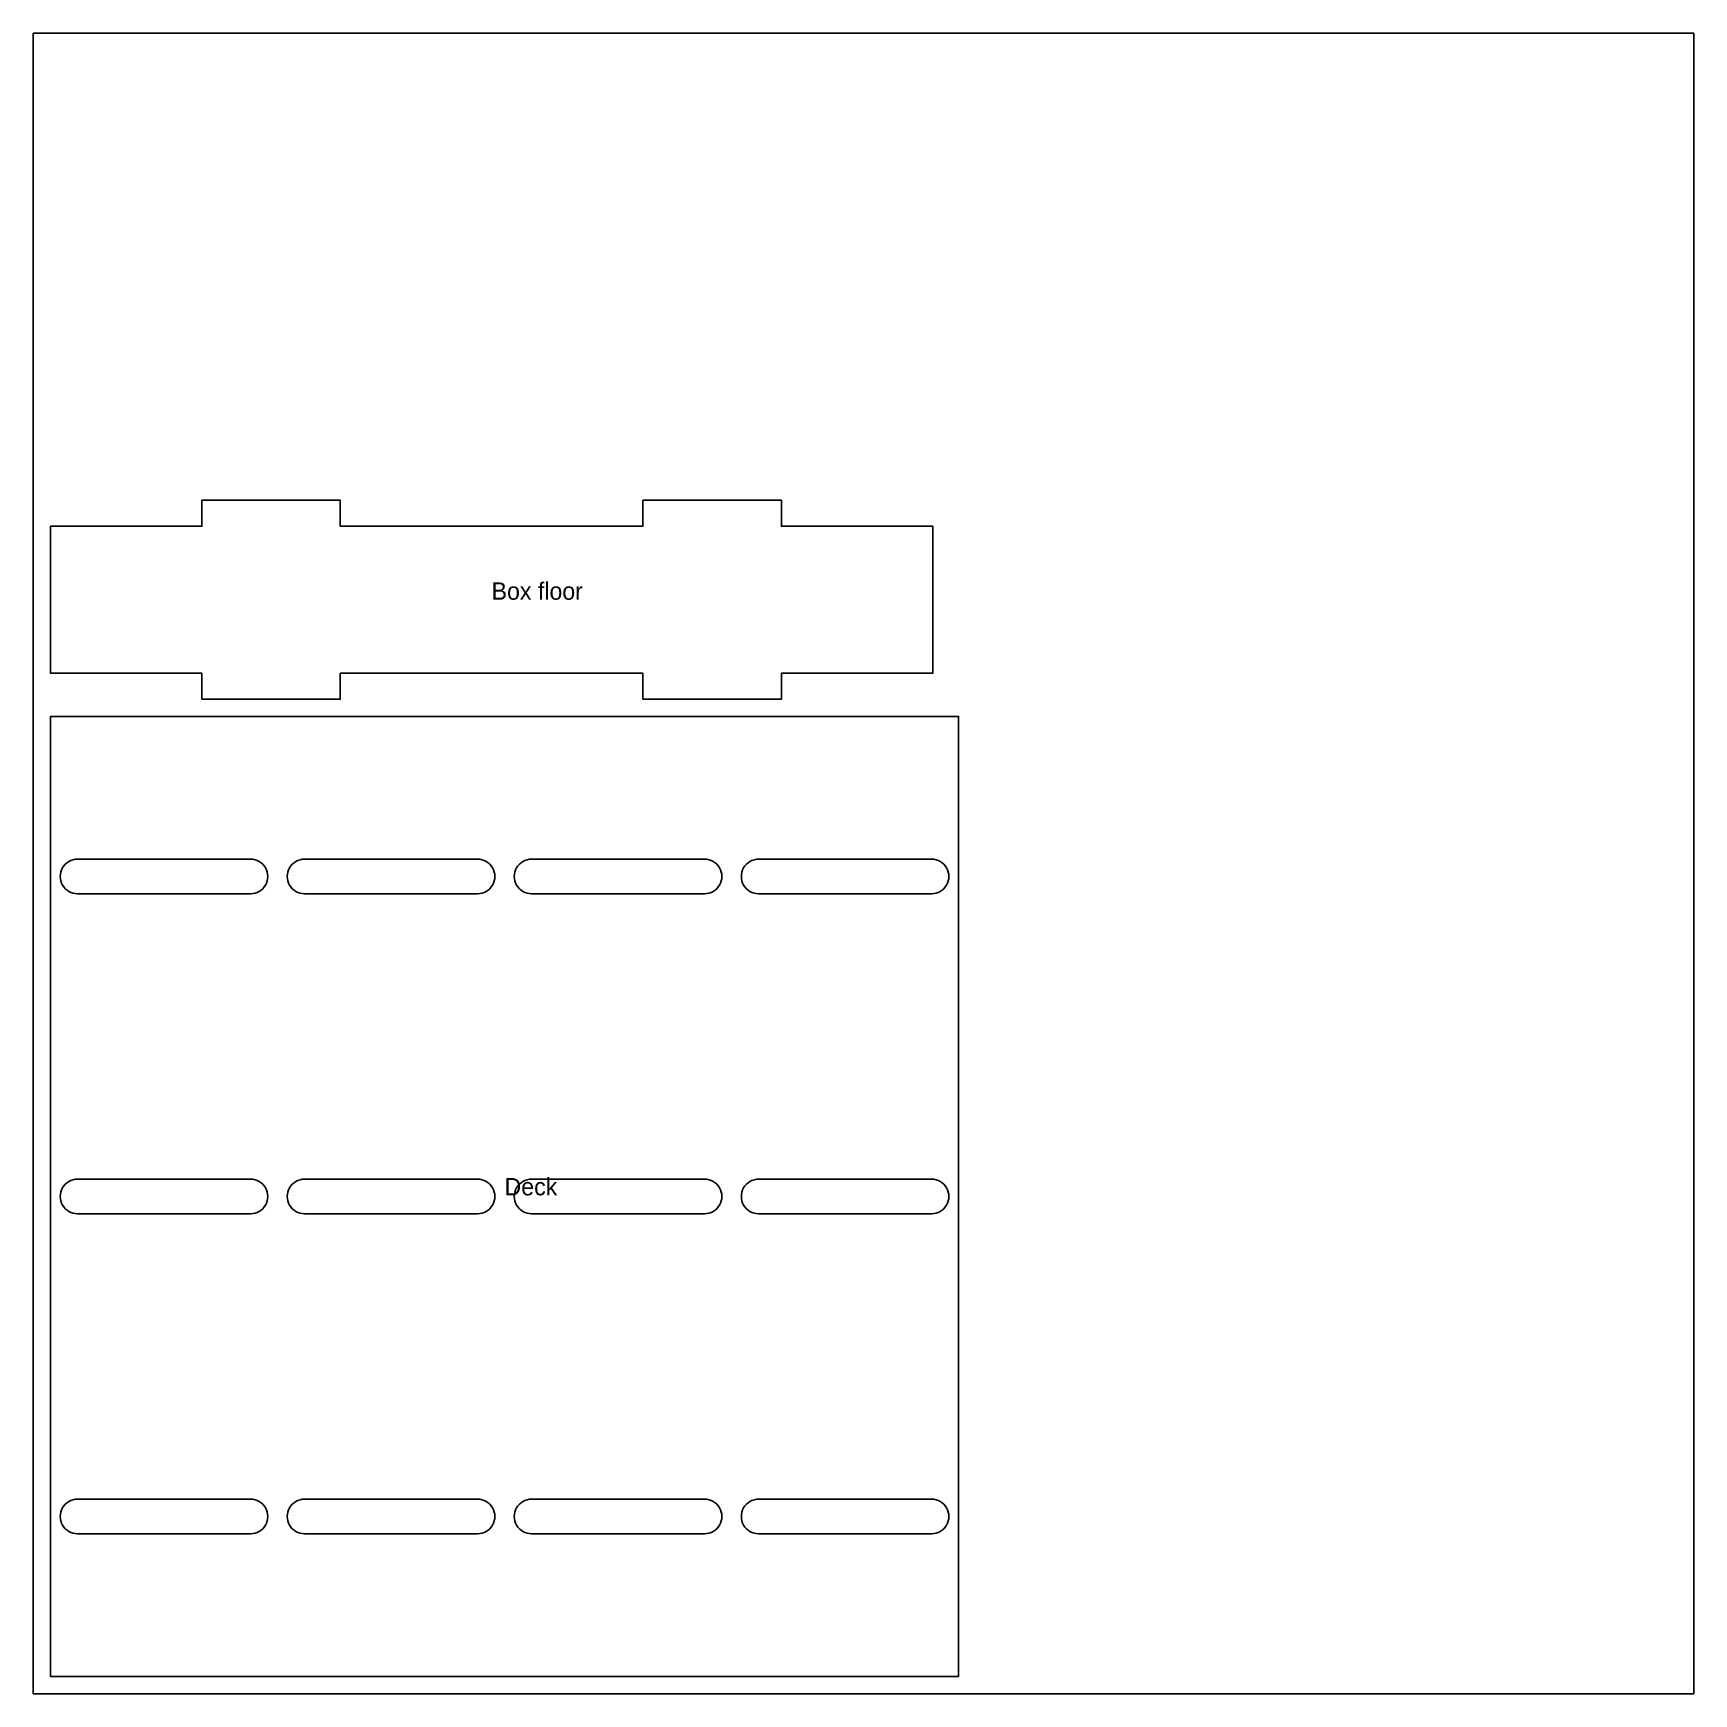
# Model space of a CAD drawing. Header units: inches. Extents: x 0 to 48, y 0 to 48.
import ezdxf

# ---------------------------------------------------------------- set-up
doc = ezdxf.new("R2010")
doc.units = ezdxf.units.IN
doc.header["$MEASUREMENT"] = 0
for name, color, linetype in [('CUT_INSIDE', 5, 'Continuous'), ('CUT_OUTSIDE', 1, 'Continuous'), ('LABEL', 3, 'Continuous'), ('SHEET', 8, 'Continuous')]:
    doc.layers.add(name, color=color, linetype=linetype)

msp = doc.modelspace()

# ---------------------------------------------------------------- linework, layer by layer
at = {"layer": 'CUT_INSIDE'}
for points in [[(6.473, 24.087), (6.531, 24.058), (6.586, 24.022), (6.635, 23.979), (6.678, 23.929), (6.714, 23.875), (6.743, 23.816), (6.764, 23.754), (6.777, 23.69), (6.781, 23.625), (6.777, 23.56), (6.764, 23.496), (6.743, 23.434), (6.714, 23.375), (6.678, 23.321), (6.635, 23.271), (6.586, 23.228), (6.531, 23.192), (6.473, 23.163), (6.411, 23.142), (6.347, 23.129), (6.281, 23.125), (1.281, 23.125), (1.216, 23.129), (1.152, 23.142), (1.09, 23.163), (1.031, 23.192), (0.977, 23.228), (0.928, 23.271), (0.885, 23.321), (0.848, 23.375), (0.819, 23.434), (0.798, 23.496), (0.786, 23.56), (0.781, 23.625), (0.786, 23.69), (0.798, 23.754), (0.819, 23.816), (0.848, 23.875), (0.885, 23.929), (0.928, 23.979), (0.977, 24.022), (1.031, 24.058), (1.09, 24.087), (1.152, 24.108), (1.216, 24.121), (1.281, 24.125), (6.281, 24.125), (6.347, 24.121), (6.411, 24.108)], [(13.035, 24.087), (13.094, 24.058), (13.148, 24.022), (13.197, 23.979), (13.24, 23.929), (13.277, 23.875), (13.306, 23.816), (13.327, 23.754), (13.339, 23.69), (13.344, 23.625), (13.339, 23.56), (13.327, 23.496), (13.306, 23.434), (13.277, 23.375), (13.24, 23.321), (13.197, 23.271), (13.148, 23.228), (13.094, 23.192), (13.035, 23.163), (12.973, 23.142), (12.909, 23.129), (12.844, 23.125), (7.844, 23.125), (7.778, 23.129), (7.714, 23.142), (7.652, 23.163), (7.594, 23.192), (7.539, 23.228), (7.49, 23.271), (7.447, 23.321), (7.411, 23.375), (7.382, 23.434), (7.361, 23.496), (7.348, 23.56), (7.344, 23.625), (7.348, 23.69), (7.361, 23.754), (7.382, 23.816), (7.411, 23.875), (7.447, 23.929), (7.49, 23.979), (7.539, 24.022), (7.594, 24.058), (7.652, 24.087), (7.714, 24.108), (7.778, 24.121), (7.844, 24.125), (12.844, 24.125), (12.909, 24.121), (12.973, 24.108)], [(19.598, 24.087), (19.656, 24.058), (19.711, 24.022), (19.76, 23.979), (19.803, 23.929), (19.839, 23.875), (19.868, 23.816), (19.889, 23.754), (19.902, 23.69), (19.906, 23.625), (19.902, 23.56), (19.889, 23.496), (19.868, 23.434), (19.839, 23.375), (19.803, 23.321), (19.76, 23.271), (19.711, 23.228), (19.656, 23.192), (19.598, 23.163), (19.536, 23.142), (19.472, 23.129), (19.406, 23.125), (14.406, 23.125), (14.341, 23.129), (14.277, 23.142), (14.215, 23.163), (14.156, 23.192), (14.102, 23.228), (14.053, 23.271), (14.01, 23.321), (13.973, 23.375), (13.944, 23.434), (13.923, 23.496), (13.911, 23.56), (13.906, 23.625), (13.911, 23.69), (13.923, 23.754), (13.944, 23.816), (13.973, 23.875), (14.01, 23.929), (14.053, 23.979), (14.102, 24.022), (14.156, 24.058), (14.215, 24.087), (14.277, 24.108), (14.341, 24.121), (14.406, 24.125), (19.406, 24.125), (19.472, 24.121), (19.536, 24.108)], [(26.16, 24.087), (26.219, 24.058), (26.273, 24.022), (26.322, 23.979), (26.365, 23.929), (26.402, 23.875), (26.431, 23.816), (26.452, 23.754), (26.464, 23.69), (26.469, 23.625), (26.464, 23.56), (26.452, 23.496), (26.431, 23.434), (26.402, 23.375), (26.365, 23.321), (26.322, 23.271), (26.273, 23.228), (26.219, 23.192), (26.16, 23.163), (26.098, 23.142), (26.034, 23.129), (25.969, 23.125), (20.969, 23.125), (20.903, 23.129), (20.839, 23.142), (20.777, 23.163), (20.719, 23.192), (20.664, 23.228), (20.615, 23.271), (20.572, 23.321), (20.536, 23.375), (20.507, 23.434), (20.486, 23.496), (20.473, 23.56), (20.469, 23.625), (20.473, 23.69), (20.486, 23.754), (20.507, 23.816), (20.536, 23.875), (20.572, 23.929), (20.615, 23.979), (20.664, 24.022), (20.719, 24.058), (20.777, 24.087), (20.839, 24.108), (20.903, 24.121), (20.969, 24.125), (25.969, 24.125), (26.034, 24.121), (26.098, 24.108)], [(6.473, 14.837), (6.531, 14.808), (6.586, 14.772), (6.635, 14.729), (6.678, 14.679), (6.714, 14.625), (6.743, 14.566), (6.764, 14.504), (6.777, 14.44), (6.781, 14.375), (6.777, 14.31), (6.764, 14.246), (6.743, 14.184), (6.714, 14.125), (6.678, 14.071), (6.635, 14.021), (6.586, 13.978), (6.531, 13.942), (6.473, 13.913), (6.411, 13.892), (6.347, 13.879), (6.281, 13.875), (1.281, 13.875), (1.216, 13.879), (1.152, 13.892), (1.09, 13.913), (1.031, 13.942), (0.977, 13.978), (0.928, 14.021), (0.885, 14.071), (0.848, 14.125), (0.819, 14.184), (0.798, 14.246), (0.786, 14.31), (0.781, 14.375), (0.786, 14.44), (0.798, 14.504), (0.819, 14.566), (0.848, 14.625), (0.885, 14.679), (0.928, 14.729), (0.977, 14.772), (1.031, 14.808), (1.09, 14.837), (1.152, 14.858), (1.216, 14.871), (1.281, 14.875), (6.281, 14.875), (6.347, 14.871), (6.411, 14.858)], [(12.973, 14.858), (13.035, 14.837), (13.094, 14.808), (13.148, 14.772), (13.197, 14.729), (13.24, 14.679), (13.277, 14.625), (13.306, 14.566), (13.327, 14.504), (13.339, 14.44), (13.344, 14.375), (13.339, 14.31), (13.327, 14.246), (13.306, 14.184), (13.277, 14.125), (13.24, 14.071), (13.197, 14.021), (13.148, 13.978), (13.094, 13.942), (13.035, 13.913), (12.973, 13.892), (12.909, 13.879), (12.844, 13.875), (7.844, 13.875), (7.778, 13.879), (7.714, 13.892), (7.652, 13.913), (7.594, 13.942), (7.539, 13.978), (7.49, 14.021), (7.447, 14.071), (7.411, 14.125), (7.382, 14.184), (7.361, 14.246), (7.348, 14.31), (7.344, 14.375), (7.348, 14.44), (7.361, 14.504), (7.382, 14.566), (7.411, 14.625), (7.447, 14.679), (7.49, 14.729), (7.539, 14.772), (7.594, 14.808), (7.652, 14.837), (7.714, 14.858), (7.778, 14.871), (7.844, 14.875), (12.844, 14.875), (12.909, 14.871)], [(19.598, 14.837), (19.656, 14.808), (19.711, 14.772), (19.76, 14.729), (19.803, 14.679), (19.839, 14.625), (19.868, 14.566), (19.889, 14.504), (19.902, 14.44), (19.906, 14.375), (19.902, 14.31), (19.889, 14.246), (19.868, 14.184), (19.839, 14.125), (19.803, 14.071), (19.76, 14.021), (19.711, 13.978), (19.656, 13.942), (19.598, 13.913), (19.536, 13.892), (19.472, 13.879), (19.406, 13.875), (14.406, 13.875), (14.341, 13.879), (14.277, 13.892), (14.215, 13.913), (14.156, 13.942), (14.102, 13.978), (14.053, 14.021), (14.01, 14.071), (13.973, 14.125), (13.944, 14.184), (13.923, 14.246), (13.911, 14.31), (13.906, 14.375), (13.911, 14.44), (13.923, 14.504), (13.944, 14.566), (13.973, 14.625), (14.01, 14.679), (14.053, 14.729), (14.102, 14.772), (14.156, 14.808), (14.215, 14.837), (14.277, 14.858), (14.341, 14.871), (14.406, 14.875), (19.406, 14.875), (19.472, 14.871), (19.536, 14.858)], [(26.098, 14.858), (26.16, 14.837), (26.219, 14.808), (26.273, 14.772), (26.322, 14.729), (26.365, 14.679), (26.402, 14.625), (26.431, 14.566), (26.452, 14.504), (26.464, 14.44), (26.469, 14.375), (26.464, 14.31), (26.452, 14.246), (26.431, 14.184), (26.402, 14.125), (26.365, 14.071), (26.322, 14.021), (26.273, 13.978), (26.219, 13.942), (26.16, 13.913), (26.098, 13.892), (26.034, 13.879), (25.969, 13.875), (20.969, 13.875), (20.903, 13.879), (20.839, 13.892), (20.777, 13.913), (20.719, 13.942), (20.664, 13.978), (20.615, 14.021), (20.572, 14.071), (20.536, 14.125), (20.507, 14.184), (20.486, 14.246), (20.473, 14.31), (20.469, 14.375), (20.473, 14.44), (20.486, 14.504), (20.507, 14.566), (20.536, 14.625), (20.572, 14.679), (20.615, 14.729), (20.664, 14.772), (20.719, 14.808), (20.777, 14.837), (20.839, 14.858), (20.903, 14.871), (20.969, 14.875), (25.969, 14.875), (26.034, 14.871)], [(6.411, 5.608), (6.473, 5.587), (6.531, 5.558), (6.586, 5.522), (6.635, 5.479), (6.678, 5.429), (6.714, 5.375), (6.743, 5.316), (6.764, 5.254), (6.777, 5.19), (6.781, 5.125), (6.777, 5.06), (6.764, 4.996), (6.743, 4.934), (6.714, 4.875), (6.678, 4.821), (6.635, 4.771), (6.586, 4.728), (6.531, 4.692), (6.473, 4.663), (6.411, 4.642), (6.347, 4.629), (6.281, 4.625), (1.281, 4.625), (1.216, 4.629), (1.152, 4.642), (1.09, 4.663), (1.031, 4.692), (0.977, 4.728), (0.928, 4.771), (0.885, 4.821), (0.848, 4.875), (0.819, 4.934), (0.798, 4.996), (0.786, 5.06), (0.781, 5.125), (0.786, 5.19), (0.798, 5.254), (0.819, 5.316), (0.848, 5.375), (0.885, 5.429), (0.928, 5.479), (0.977, 5.522), (1.031, 5.558), (1.09, 5.587), (1.152, 5.608), (1.216, 5.621), (1.281, 5.625), (6.281, 5.625), (6.347, 5.621)], [(13.035, 5.587), (13.094, 5.558), (13.148, 5.522), (13.197, 5.479), (13.24, 5.429), (13.277, 5.375), (13.306, 5.316), (13.327, 5.254), (13.339, 5.19), (13.344, 5.125), (13.339, 5.06), (13.327, 4.996), (13.306, 4.934), (13.277, 4.875), (13.24, 4.821), (13.197, 4.771), (13.148, 4.728), (13.094, 4.692), (13.035, 4.663), (12.973, 4.642), (12.909, 4.629), (12.844, 4.625), (7.844, 4.625), (7.778, 4.629), (7.714, 4.642), (7.652, 4.663), (7.594, 4.692), (7.539, 4.728), (7.49, 4.771), (7.447, 4.821), (7.411, 4.875), (7.382, 4.934), (7.361, 4.996), (7.348, 5.06), (7.344, 5.125), (7.348, 5.19), (7.361, 5.254), (7.382, 5.316), (7.411, 5.375), (7.447, 5.429), (7.49, 5.479), (7.539, 5.522), (7.594, 5.558), (7.652, 5.587), (7.714, 5.608), (7.778, 5.621), (7.844, 5.625), (12.844, 5.625), (12.909, 5.621), (12.973, 5.608)], [(19.536, 5.608), (19.598, 5.587), (19.656, 5.558), (19.711, 5.522), (19.76, 5.479), (19.803, 5.429), (19.839, 5.375), (19.868, 5.316), (19.889, 5.254), (19.902, 5.19), (19.906, 5.125), (19.902, 5.06), (19.889, 4.996), (19.868, 4.934), (19.839, 4.875), (19.803, 4.821), (19.76, 4.771), (19.711, 4.728), (19.656, 4.692), (19.598, 4.663), (19.536, 4.642), (19.472, 4.629), (19.406, 4.625), (14.406, 4.625), (14.341, 4.629), (14.277, 4.642), (14.215, 4.663), (14.156, 4.692), (14.102, 4.728), (14.053, 4.771), (14.01, 4.821), (13.973, 4.875), (13.944, 4.934), (13.923, 4.996), (13.911, 5.06), (13.906, 5.125), (13.911, 5.19), (13.923, 5.254), (13.944, 5.316), (13.973, 5.375), (14.01, 5.429), (14.053, 5.479), (14.102, 5.522), (14.156, 5.558), (14.215, 5.587), (14.277, 5.608), (14.341, 5.621), (14.406, 5.625), (19.406, 5.625), (19.472, 5.621)], [(26.16, 5.587), (26.219, 5.558), (26.273, 5.522), (26.322, 5.479), (26.365, 5.429), (26.402, 5.375), (26.431, 5.316), (26.452, 5.254), (26.464, 5.19), (26.469, 5.125), (26.464, 5.06), (26.452, 4.996), (26.431, 4.934), (26.402, 4.875), (26.365, 4.821), (26.322, 4.771), (26.273, 4.728), (26.219, 4.692), (26.16, 4.663), (26.098, 4.642), (26.034, 4.629), (25.969, 4.625), (20.969, 4.625), (20.903, 4.629), (20.839, 4.642), (20.777, 4.663), (20.719, 4.692), (20.664, 4.728), (20.615, 4.771), (20.572, 4.821), (20.536, 4.875), (20.507, 4.934), (20.486, 4.996), (20.473, 5.06), (20.469, 5.125), (20.473, 5.19), (20.486, 5.254), (20.507, 5.316), (20.536, 5.375), (20.572, 5.429), (20.615, 5.479), (20.664, 5.522), (20.719, 5.558), (20.777, 5.587), (20.839, 5.608), (20.903, 5.621), (20.969, 5.625), (25.969, 5.625), (26.034, 5.621), (26.098, 5.608)]]:
    msp.add_lwpolyline(points, close=True, dxfattribs=at)
at = {"layer": 'CUT_OUTSIDE'}
for points in [[(17.625, 28.75), (21.625, 28.75), (21.625, 29.5), (26, 29.5), (26, 33.75), (21.625, 33.75), (21.625, 34.5), (17.625, 34.5), (17.625, 33.75), (8.875, 33.75), (8.875, 34.5), (4.875, 34.5), (4.875, 33.75), (0.5, 33.75), (0.5, 29.5), (4.875, 29.5), (4.875, 28.75), (8.875, 28.75), (8.875, 29.5), (17.625, 29.5)], [(0.5, 0.5), (26.75, 0.5), (26.75, 28.25), (0.5, 28.25)]]:
    msp.add_lwpolyline(points, close=True, dxfattribs=at)
at = {"layer": 'SHEET'}
msp.add_lwpolyline([(0, 0), (48, 0), (48, 48), (0, 48)], close=True, dxfattribs=at)

# ---------------------------------------------------------------- texts
at = {"layer": 'LABEL'}
for s, p in [('Box floor', (13.25, 31.625)), ('Deck', (13.625, 14.408))]:
    msp.add_text(s, height=0.5, dxfattribs=at).set_placement(p)

doc.saveas('drawing.dxf')
